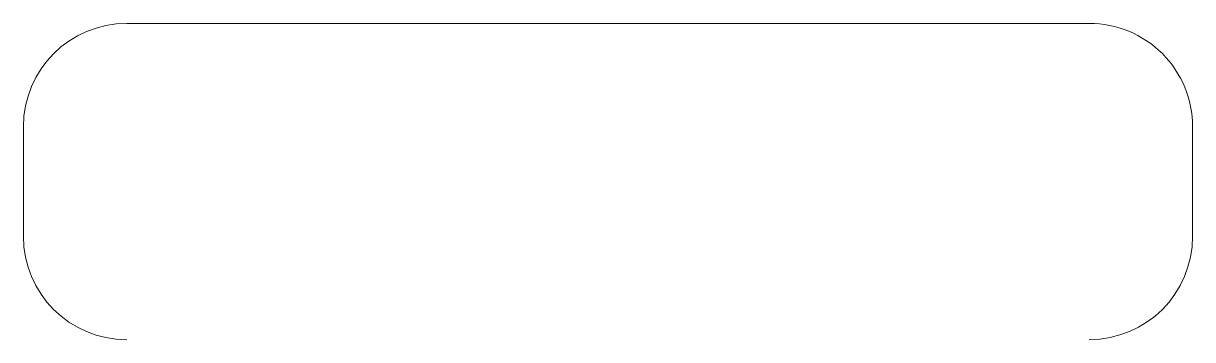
# Model space of a CAD drawing. Header units: inches. Extents: x -12418 to 242017, y -29325 to 19878.
# Drawn here: x 31685.4 to 31907.3, y -3693 to -3633 of the extents above; entities that cross this region are included whole.
import ezdxf

# ---------------------------------------------------------------- set-up
doc = ezdxf.new("R2010")
doc.units = ezdxf.units.IN
doc.header["$LTSCALE"] = 25
doc.header["$MEASUREMENT"] = 0
doc.linetypes.add('DASHDOT', pattern=[25.4, 12.7, -6.35, 0, -6.35])
doc.layers.get('0').update_dxf_attribs({"color": 8})
doc.layers.add('00-Ground Floor$0$LOADING', color=253, linetype='Continuous', lineweight=5)
doc.layers.add('E-LITE-CLNG-CNDT', color=6, linetype='DASHDOT', lineweight=35)

# ---------------------------------------------------------------- blocks, each defined once
blk = doc.blocks.new('00-Ground Floor$0$GF21018-P')
at = {"color": 0}
for p, q in [((0.25963, 0.34221), (0.2804, 0.34221)), ((0.30001, 0.32259), (0.30001, 0.14)), ((0.25963, 0.12039), (0.2804, 0.12039))]:
    blk.add_line(p, q, dxfattribs=at)
for centre, start, end in [((0.25963, 0.32259), 90, 180), ((0.2804, 0.32259), 0, 90), ((0.25963, 0.14), 180, 270), ((0.2804, 0.14), 270, 0)]:
    blk.add_arc(centre, 0.01962, start, end, dxfattribs=at)
blk = doc.blocks.new('00-Ground Floor')
at = {"layer": '00-Ground Floor$0$LOADING', "extrusion": (-7.77426e-06, -2.24021e-05, 1), "xscale": -1000, "yscale": 1000, "zscale": 1000, "rotation": 270.0014107550519}
blk.add_blockref('00-Ground Floor$0$GF21018-P', (31565.06, -3933.07, -0.18), dxfattribs=at)

msp = doc.modelspace()

# ---------------------------------------------------------------- block references
at = {"layer": 'E-LITE-CLNG-CNDT'}
msp.add_blockref('00-Ground Floor', (0, 0), dxfattribs=at)

doc.saveas('drawing.dxf')
